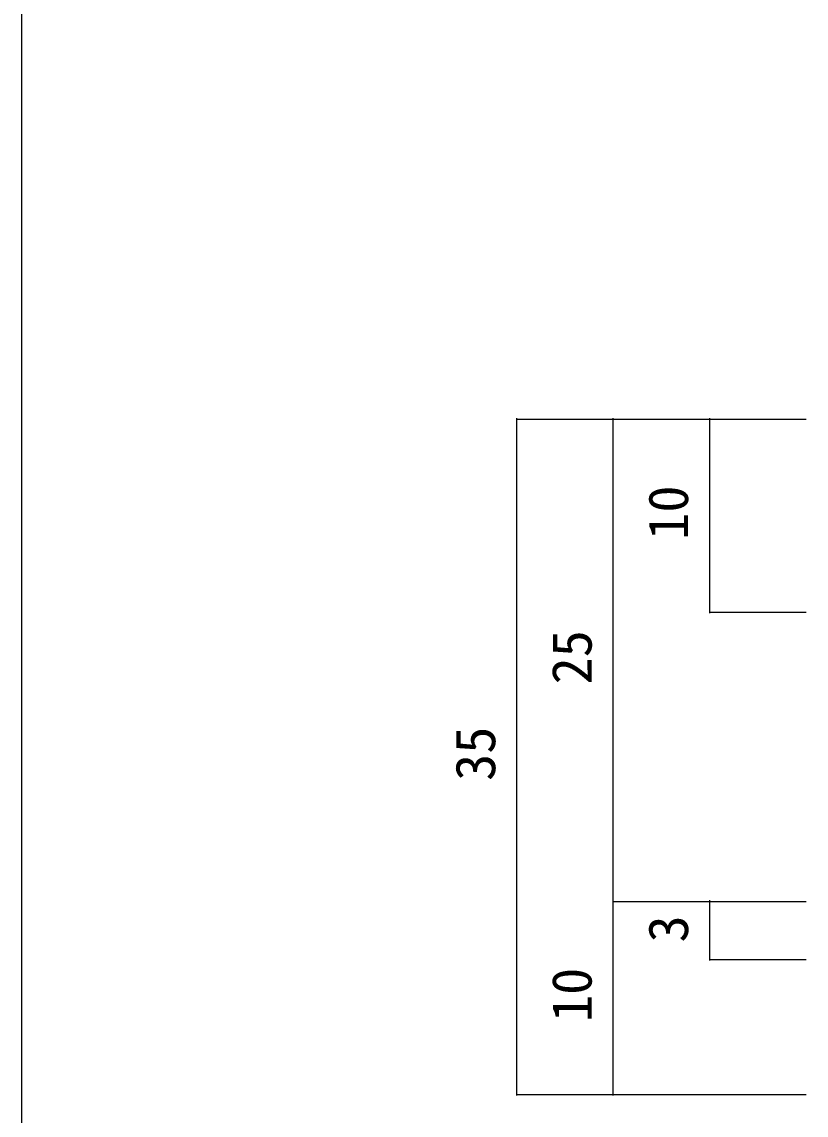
# Model space of a CAD drawing. Units: millimetres on the paper. Extents: x -210 to 210, y -149 to 149.
# Drawn here: x -197.5 to -156.8, y -103.8 to -47.2 of the extents above; entities that cross this region are included whole.
import ezdxf
from ezdxf.enums import TextEntityAlignment as Align

# ---------------------------------------------------------------- set-up
doc = ezdxf.new("R2010")
doc.units = ezdxf.units.MM
doc.layers.add('0-0', color=7, linetype='Continuous')
doc.layers.add('2-0', color=5, linetype='Continuous')
doc.styles.add('ＭＳ ゴシック', font='')
doc.styles.get('ＭＳ ゴシック').set_extended_font_data('MS Gothic')

msp = doc.modelspace()

# ---------------------------------------------------------------- linework, layer by layer
at = {"layer": '0-0', "color": 2}
msp.add_line((-197.5, -137.5), (-197.5, 137.5), dxfattribs=at)
at = {"layer": '2-0'}
for p, q in [((-171.835, -67.828), (-171.835, -67.708)), ((-171.835, -102.768), (-171.835, -67.768)), ((-171.835, -67.768), (-166.835, -67.768)), ((-166.835, -67.828), (-166.835, -67.708)), ((-166.835, -67.828), (-166.835, -67.708)), ((-166.835, -67.828), (-166.835, -67.708)), ((-166.835, -67.768), (-161.835, -67.768)), ((-166.835, -67.768), (-161.835, -67.768)), ((-161.835, -67.828), (-161.835, -67.708)), ((-161.835, -67.828), (-161.835, -67.708)), ((-161.835, -67.828), (-161.835, -67.708)), ((-161.835, -67.768), (-156.835, -67.768)), ((-161.835, -77.768), (-161.835, -67.768)), ((-161.835, -67.768), (-156.835, -67.768)), ((-161.835, -77.828), (-161.835, -77.708)), ((-161.835, -77.768), (-156.835, -77.768)), ((-166.835, -92.828), (-166.835, -92.708)), ((-166.835, -92.828), (-166.835, -92.708)), ((-166.835, -92.768), (-161.835, -92.768)), ((-166.835, -102.768), (-166.835, -92.768)), ((-166.835, -92.768), (-161.835, -92.768)), ((-161.835, -92.828), (-161.835, -92.708)), ((-161.835, -92.828), (-161.835, -92.708)), ((-161.835, -92.828), (-161.835, -92.708)), ((-161.835, -92.768), (-156.835, -92.768)), ((-161.835, -92.768), (-156.835, -92.768)), ((-161.835, -95.768), (-161.835, -92.768)), ((-161.835, -92.768), (-156.835, -92.768)), ((-161.835, -95.828), (-161.835, -95.708)), ((-161.835, -95.828), (-161.835, -95.708)), ((-161.835, -95.768), (-156.835, -95.768)), ((-161.835, -95.768), (-156.835, -95.768)), ((-171.835, -102.828), (-171.835, -102.708)), ((-171.835, -102.768), (-166.835, -102.768)), ((-166.835, -102.828), (-166.835, -102.708)), ((-166.835, -102.828), (-166.835, -102.708)), ((-166.835, -102.768), (-161.835, -102.768)), ((-166.835, -102.768), (-161.835, -102.768)), ((-161.835, -102.768), (-156.835, -102.768)), ((-161.835, -102.768), (-156.835, -102.768))]:
    msp.add_line(p, q, dxfattribs=at)
for points in [[(-166.835, -67.768), (-161.835, -67.768), (-156.835, -67.768)], [(-166.835, -92.768), (-166.835, -67.768), (-161.835, -67.768)]]:
    msp.add_lwpolyline(points, dxfattribs=at)

# ---------------------------------------------------------------- texts
at = {"layer": '2-0', "color": 7, "style": 'ＭＳ ゴシック'}
for s, p in [('10', (-162.335, -74.018)), ('25', (-167.335, -81.518)), ('35', (-172.335, -86.518)), ('3', (-162.335, -94.893)), ('10', (-167.335, -99.018))]:
    msp.add_text(s, height=2.069, rotation=90, dxfattribs=at).set_placement(p, align=Align.BOTTOM_LEFT)

doc.saveas('drawing.dxf')
